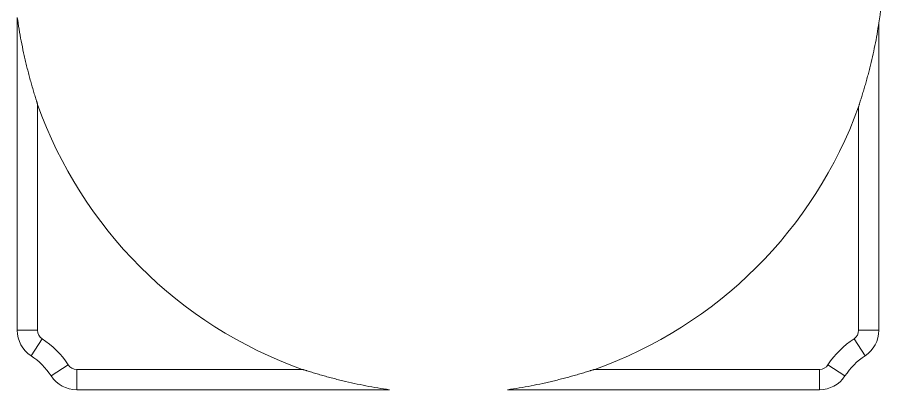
# Model space of a CAD drawing. Header units: millimetres. Extents: x 409 to 2276, y 1039 to 1674.
# Drawn here: x 1681.88 to 1724.57, y 1440.91 to 1459.26 of the extents above; entities that cross this region are included whole.
import ezdxf

# ---------------------------------------------------------------- set-up
doc = ezdxf.new("R2010")
doc.units = ezdxf.units.MM
doc.layers.add('粗实线层', color=7, linetype='Continuous', lineweight=35)

msp = doc.modelspace()

# ---------------------------------------------------------------- linework, layer by layer
at = {"layer": '粗实线层', "lineweight": 20}
for p, q in [((1681.876, 1443.837), (1681.876, 1459.256)), ((1724.338, 1458.99), (1724.338, 1443.837)), ((1682.876, 1443.837), (1682.876, 1454.954)), ((1723.338, 1454.848), (1723.338, 1443.837)), ((1681.876, 1443.837), (1682.876, 1443.837)), ((1724.338, 1443.837), (1723.338, 1443.837)), ((1682.551, 1442.584), (1683.101, 1443.419)), ((1723.663, 1442.584), (1723.113, 1443.419)), ((1683.549, 1441.586), (1684.385, 1442.136)), ((1695.92, 1441.911), (1684.802, 1441.911)), ((1684.802, 1440.911), (1684.802, 1441.911)), ((1721.412, 1441.911), (1710.333, 1441.911)), ((1721.412, 1440.911), (1721.412, 1441.911)), ((1722.665, 1441.586), (1721.83, 1442.136)), ((1700.222, 1440.911), (1684.802, 1440.911)), ((1721.412, 1440.911), (1706.031, 1440.911))]:
    msp.add_line(p, q, dxfattribs=at)
for centre, radius, start, end in [((1703.126, 1462.161), 21.448, 351.4976, 0), ((1703.126, 1462.161), 21.494, 199.5901, 250.4099), ((1703.126, 1462.161), 21.494, 289.5901, 340.1091), ((1683.376, 1443.837), 1.5, 180, 236.633), ((1683.376, 1443.837), 0.5, 180, 236.633), ((1722.838, 1443.837), 0.5, 303.367, 0), ((1722.838, 1443.837), 1.5, 303.367, 0), ((1680.626, 1439.661), 4.5, 33.367, 56.633), ((1725.588, 1439.661), 4.5, 123.367, 146.633), ((1680.626, 1439.661), 3.5, 33.367, 56.633), ((1725.588, 1439.661), 3.5, 123.367, 146.633), ((1684.802, 1442.411), 0.5, 213.367, 270), ((1721.412, 1442.411), 0.5, 270, 326.633), ((1684.802, 1442.411), 1.5, 213.367, 270), ((1721.412, 1442.411), 1.5, 270, 326.633)]:
    msp.add_arc(centre, radius, start, end, dxfattribs=at)
for points, knots in [([(1681.876, 1459.256), (1681.903, 1459.061), (1681.932, 1458.867), (1681.996, 1458.478), (1682.03, 1458.285), (1682.104, 1457.899), (1682.143, 1457.706), (1682.206, 1457.418), (1682.227, 1457.322), (1682.271, 1457.131), (1682.293, 1457.036), (1682.34, 1456.846), (1682.363, 1456.752), (1682.411, 1456.564), (1682.436, 1456.47), (1682.485, 1456.284), (1682.511, 1456.191), (1682.562, 1456.008), (1682.588, 1455.916), (1682.628, 1455.78), (1682.641, 1455.735), (1682.668, 1455.646), (1682.681, 1455.601), (1682.707, 1455.513), (1682.72, 1455.47), (1682.746, 1455.384), (1682.759, 1455.342), (1682.784, 1455.261), (1682.797, 1455.222), (1682.814, 1455.166), (1682.819, 1455.148), (1682.83, 1455.112), (1682.836, 1455.095), (1682.846, 1455.063), (1682.85, 1455.047), (1682.859, 1455.019), (1682.863, 1455.006), (1682.868, 1454.989), (1682.869, 1454.984), (1682.872, 1454.975), (1682.873, 1454.971), (1682.875, 1454.961), (1682.876, 1454.956), (1682.876, 1454.954)], [0, 0, 0, 0, 0.125, 0.125, 0.25, 0.25, 0.375, 0.375, 0.4375, 0.4375, 0.5, 0.5, 0.5625, 0.5625, 0.625, 0.625, 0.6875, 0.6875, 0.75, 0.75, 0.78125, 0.78125, 0.8125, 0.8125, 0.84375, 0.84375, 0.875, 0.875, 0.90625, 0.90625, 0.921875, 0.921875, 0.9375, 0.9375, 0.953125, 0.953125, 0.96875, 0.96875, 0.976562, 0.976562, 0.984375, 0.984375, 1, 1, 1, 1]), ([(1723.338, 1454.848), (1723.338, 1454.85), (1723.339, 1454.854), (1723.342, 1454.864), (1723.343, 1454.868), (1723.345, 1454.876), (1723.346, 1454.881), (1723.351, 1454.897), (1723.355, 1454.909), (1723.363, 1454.935), (1723.367, 1454.949), (1723.374, 1454.973), (1723.377, 1454.981), (1723.382, 1454.997), (1723.385, 1455.005), (1723.393, 1455.031), (1723.398, 1455.048), (1723.415, 1455.102), (1723.427, 1455.14), (1723.446, 1455.199), (1723.452, 1455.219), (1723.465, 1455.26), (1723.471, 1455.28), (1723.49, 1455.341), (1723.503, 1455.383), (1723.541, 1455.509), (1723.567, 1455.595), (1723.619, 1455.769), (1723.645, 1455.857), (1723.684, 1455.991), (1723.696, 1456.036), (1723.722, 1456.126), (1723.734, 1456.171), (1723.772, 1456.307), (1723.796, 1456.398), (1723.844, 1456.579), (1723.868, 1456.671), (1723.937, 1456.945), (1723.98, 1457.128), (1724.064, 1457.497), (1724.104, 1457.682), (1724.179, 1458.053), (1724.214, 1458.24), (1724.279, 1458.614), (1724.31, 1458.802), (1724.338, 1458.99)], [0, 0, 0, 0, 0.015625, 0.015625, 0.023438, 0.023438, 0.03125, 0.03125, 0.046875, 0.046875, 0.0625, 0.0625, 0.070313, 0.070313, 0.078125, 0.078125, 0.09375, 0.09375, 0.125, 0.125, 0.140625, 0.140625, 0.15625, 0.15625, 0.1875, 0.1875, 0.25, 0.25, 0.3125, 0.3125, 0.34375, 0.34375, 0.375, 0.375, 0.4375, 0.4375, 0.5, 0.5, 0.625, 0.625, 0.75, 0.75, 0.875, 0.875, 1, 1, 1, 1]), ([(1695.92, 1441.911), (1695.921, 1441.911), (1695.926, 1441.91), (1695.936, 1441.908), (1695.94, 1441.907), (1695.949, 1441.904), (1695.955, 1441.902), (1695.971, 1441.898), (1695.984, 1441.894), (1696.012, 1441.885), (1696.028, 1441.881), (1696.06, 1441.871), (1696.078, 1441.865), (1696.113, 1441.854), (1696.132, 1441.848), (1696.189, 1441.831), (1696.228, 1441.819), (1696.311, 1441.793), (1696.353, 1441.78), (1696.438, 1441.754), (1696.482, 1441.741), (1696.613, 1441.702), (1696.702, 1441.675), (1696.883, 1441.623), (1696.975, 1441.596), (1697.115, 1441.557), (1697.161, 1441.544), (1697.255, 1441.519), (1697.302, 1441.506), (1697.442, 1441.469), (1697.536, 1441.444), (1697.724, 1441.396), (1697.819, 1441.373), (1698.103, 1441.304), (1698.293, 1441.26), (1698.675, 1441.177), (1698.867, 1441.138), (1699.251, 1441.065), (1699.445, 1441.031), (1699.832, 1440.967), (1700.027, 1440.938), (1700.222, 1440.911)], [0, 0, 0, 0, 0.015625, 0.015625, 0.023437, 0.023437, 0.03125, 0.03125, 0.046875, 0.046875, 0.0625, 0.0625, 0.078125, 0.078125, 0.09375, 0.09375, 0.125, 0.125, 0.15625, 0.15625, 0.1875, 0.1875, 0.25, 0.25, 0.3125, 0.3125, 0.34375, 0.34375, 0.375, 0.375, 0.4375, 0.4375, 0.5, 0.5, 0.625, 0.625, 0.75, 0.75, 0.875, 0.875, 1, 1, 1, 1]), ([(1706.031, 1440.911), (1706.226, 1440.938), (1706.421, 1440.967), (1706.809, 1441.031), (1707.003, 1441.065), (1707.389, 1441.139), (1707.581, 1441.178), (1707.869, 1441.24), (1707.965, 1441.262), (1708.156, 1441.306), (1708.252, 1441.328), (1708.441, 1441.374), (1708.536, 1441.398), (1708.724, 1441.446), (1708.817, 1441.471), (1709.003, 1441.52), (1709.096, 1441.546), (1709.28, 1441.597), (1709.371, 1441.623), (1709.507, 1441.663), (1709.552, 1441.676), (1709.642, 1441.702), (1709.687, 1441.716), (1709.774, 1441.742), (1709.818, 1441.755), (1709.903, 1441.781), (1709.945, 1441.794), (1710.026, 1441.819), (1710.066, 1441.831), (1710.122, 1441.849), (1710.14, 1441.854), (1710.175, 1441.865), (1710.192, 1441.871), (1710.225, 1441.881), (1710.24, 1441.885), (1710.269, 1441.894), (1710.281, 1441.898), (1710.298, 1441.902), (1710.303, 1441.904), (1710.312, 1441.907), (1710.316, 1441.908), (1710.327, 1441.91), (1710.331, 1441.911), (1710.333, 1441.911)], [0, 0, 0, 0, 0.125, 0.125, 0.25, 0.25, 0.375, 0.375, 0.4375, 0.4375, 0.5, 0.5, 0.5625, 0.5625, 0.625, 0.625, 0.6875, 0.6875, 0.75, 0.75, 0.78125, 0.78125, 0.8125, 0.8125, 0.84375, 0.84375, 0.875, 0.875, 0.90625, 0.90625, 0.921875, 0.921875, 0.9375, 0.9375, 0.953125, 0.953125, 0.96875, 0.96875, 0.976563, 0.976563, 0.984375, 0.984375, 1, 1, 1, 1])]:
    msp.add_open_spline(points, degree=3, knots=knots, dxfattribs=at)

doc.saveas('drawing.dxf')
